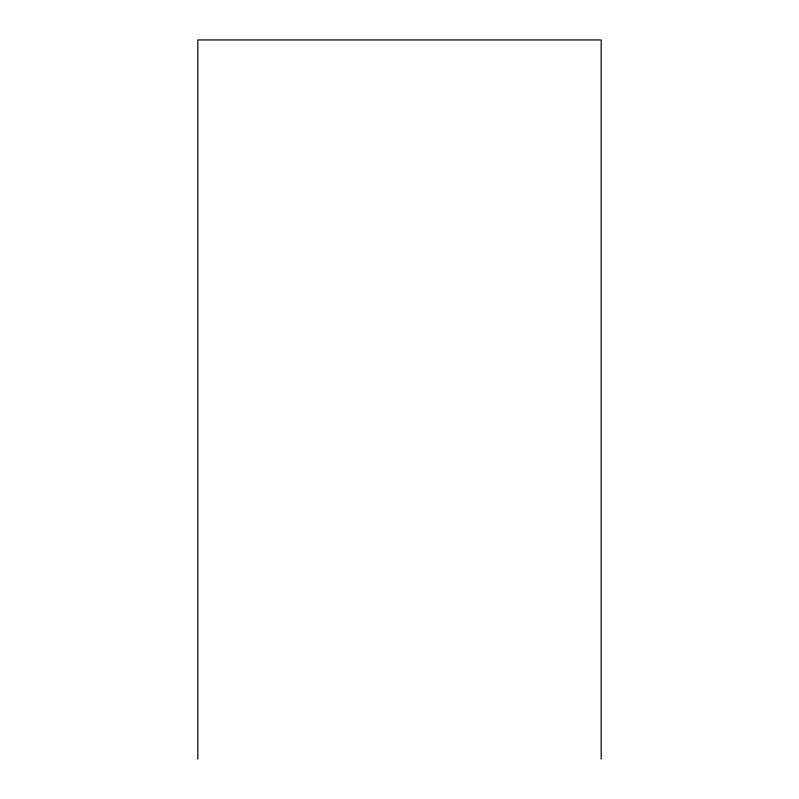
<?xml version="1.0" encoding="UTF-8"?>
<svg xmlns="http://www.w3.org/2000/svg" width="799" height="799" viewBox="0 0 799 799"><rect width="100%" height="100%" fill="white"/><g stroke="black" fill="none" stroke-linecap="round" stroke-linejoin="round"><path stroke-width="1.2" d="M601.188 759.05L601.188 39.95L197.812 39.95L197.812 759.05"/></g></svg>
